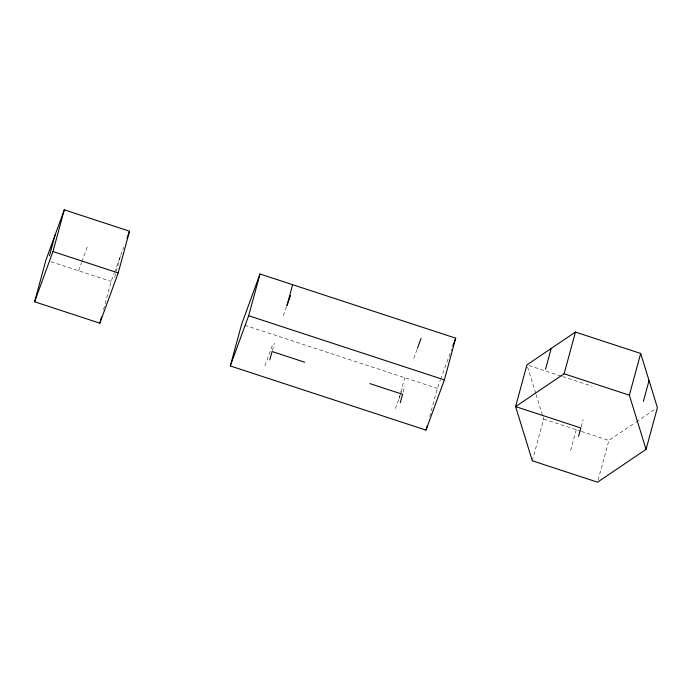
<?xml version="1.0" encoding="UTF-8"?>
<svg xmlns="http://www.w3.org/2000/svg" width="692" height="692" viewBox="0 0 692 692"><rect width="100%" height="100%" fill="white"/><g stroke="black" fill="none" stroke-linecap="round" stroke-linejoin="round"><path stroke-width="0.52" stroke-dasharray="3.46 2.59" d="M103.515 309.609L111.17 281.436L114.111 273.401M114.682 277.189L120.356 256.325M272.38 350.489L274.369 343.189M399.05 398.566L400.469 393.35M400.755 392.303L404.716 377.702M403.133 392.226L404.829 385.972M429.68 416.558L437.335 388.394L440.276 380.358M532.312 460.786L543.644 419.058L543.012 417.008M570.597 450.613L576.263 429.749M581.116 426.938L583.096 419.637M598.113 480.084L608.882 440.449L635.342 422.553M78.551 270.745L81.492 262.709M81.864 261.706L87.737 245.634M114.474 272.397L123.66 247.286M264.915 365.826L272.259 345.74M283.279 315.604L286.583 306.565M395.383 408.609L400.158 395.547M400.521 394.544L402.727 388.515M413.747 358.387L417.051 349.348M440.64 379.354L451.66 349.218M636.225 421.956L655.635 408.842M528.973 365.532L561.593 376.232M562.605 376.56L592.17 386.257M543.644 419.058L580.337 431.09M581.358 431.419L608.882 440.449M51.035 261.723L111.17 281.436M244.708 325.231L437.335 388.394M527.563 366.907L535.764 393.497M536.075 394.518L542.701 415.987"/><path stroke-width="1.04" d="M34.6 301.781L45.94 260.054L64.304 209.823L129.534 231.215L118.194 272.942L99.83 323.173L34.6 301.781L52.964 251.551L64.304 209.823M49.452 255.798L55.118 234.934M99.83 323.173L101.534 316.91M230.298 365.947L241.638 324.219L260.002 273.997L455.699 338.172L444.368 379.899L426.004 430.121L230.298 365.947L248.662 315.725L260.002 273.997M269.828 359.883L272.094 351.536L304.714 362.227M292.621 284.697L286.946 305.561L290.623 295.51M400.296 402.657L402.562 394.319L369.952 383.619M426.004 430.121L427.137 425.952M545.521 369.329L551.195 348.465M578.564 436.332L580.83 427.985L515.592 406.593L564.118 373.792L575.45 332.065L640.688 353.456L657.4 407.649L646.06 449.376L597.542 482.177L532.312 460.786L515.592 406.593L526.932 364.866L575.45 332.065M646.06 449.376L629.348 395.184L640.688 353.456M643.378 401.412L649.044 380.548M126.965 238.247L129.534 231.215M417.414 348.335L421.091 338.293M452.767 346.208L455.699 338.172M564.118 373.792L629.348 395.184M52.964 251.551L118.194 272.942M248.662 315.725L444.368 379.899"/></g></svg>
